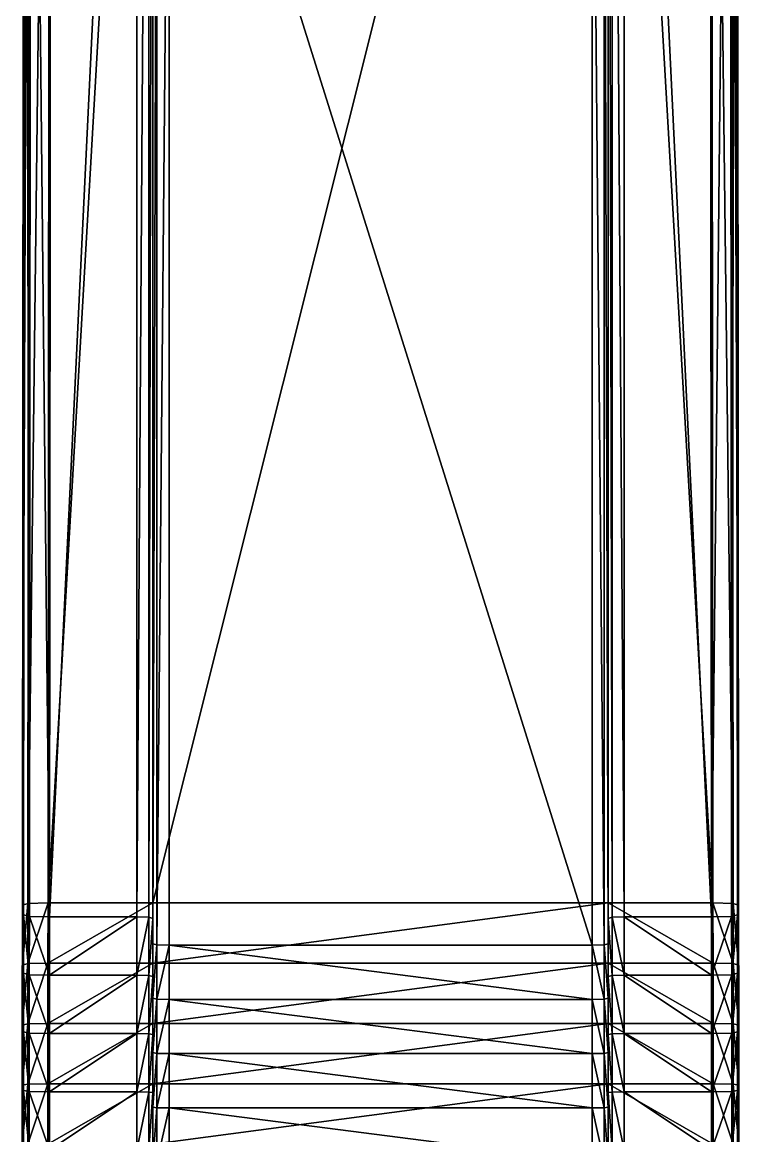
# Model space of a CAD drawing. Header units: metres. Extents: x -3624 to 1108, y -1406 to 909.
# Drawn here: x 1063.2 to 1107.5, y 771.6 to 840.5 of the extents above; entities that cross this region are included whole.
import ezdxf

# ---------------------------------------------------------------- set-up
doc = ezdxf.new("R2010")
doc.units = ezdxf.units.M

msp = doc.modelspace()

# ---------------------------------------------------------------- linework, layer by layer
for points in [[(1063.321, 904.349, 374.429), (1063.2, 785.897, 386.853), (1063.19, 771.043, 387.781)], [(1063.321, 904.349, 374.429), (1063.19, 771.043, 387.781), (1063.259, 774.42, 380.827)], [(1063.321, 904.349, 374.429), (1063.3, 900.581, 376.565), (1063.2, 785.897, 386.853)], [(1063.321, 904.349, 374.429), (1063.259, 774.42, 380.827), (1063.261, 778.05, 380.623)], [(1063.321, 904.349, 374.429), (1063.261, 778.05, 380.623), (1063.263, 781.677, 380.374)], [(1063.321, 904.349, 374.429), (1063.263, 781.677, 380.374), (1063.266, 785.295, 380.079)], [(1063.321, 904.349, 374.429), (1063.266, 785.295, 380.079), (1063.363, 897.858, 370.232)], [(1107.365, 897.858, 370.232), (1107.461, 785.295, 380.079), (1107.406, 904.349, 374.429)], [(1107.528, 785.897, 386.853), (1107.427, 900.581, 376.565), (1107.406, 904.349, 374.429)], [(1107.537, 771.043, 387.781), (1107.528, 785.897, 386.853), (1107.406, 904.349, 374.429)], [(1107.468, 774.42, 380.827), (1107.537, 771.043, 387.781), (1107.406, 904.349, 374.429)], [(1107.467, 778.05, 380.623), (1107.468, 774.42, 380.827), (1107.406, 904.349, 374.429)], [(1107.464, 781.677, 380.374), (1107.467, 778.05, 380.623), (1107.406, 904.349, 374.429)], [(1107.461, 785.295, 380.079), (1107.464, 781.677, 380.374), (1107.406, 904.349, 374.429)], [(1063.3, 900.581, 376.565), (1063.296, 898.278, 377.021), (1063.2, 785.897, 386.853)], [(1107.528, 785.897, 386.853), (1107.431, 898.278, 377.021), (1107.427, 900.581, 376.565)], [(1071.273, 899.025, 366.645), (1071.273, 898.999, 367.01), (1071.273, 785.077, 377.504)], [(1071.273, 899.025, 366.645), (1071.273, 785.077, 377.504), (1071.273, 508.727, 368.046)], [(1071.273, 874.83, 359.143), (1071.273, 899.025, 366.645), (1071.273, 508.727, 368.046)], [(1071.273, 898.999, 367.01), (1071.273, 898.898, 367.328), (1071.273, 785.077, 377.504)], [(1071.273, 898.898, 367.328), (1071.273, 898.731, 367.612), (1071.273, 785.077, 377.504)], [(1071.273, 898.731, 367.612), (1071.273, 898.509, 367.855), (1071.273, 785.077, 377.504)], [(1099.455, 785.077, 377.504), (1099.455, 898.999, 367.01), (1099.455, 899.025, 366.645)], [(1099.455, 508.727, 368.046), (1099.455, 785.077, 377.504), (1099.455, 899.025, 366.645)], [(1099.455, 508.727, 368.046), (1099.455, 899.025, 366.645), (1099.455, 874.83, 359.143)], [(1099.455, 785.077, 377.504), (1099.455, 898.898, 367.328), (1099.455, 898.999, 367.01)], [(1099.455, 785.077, 377.504), (1099.455, 898.731, 367.612), (1099.455, 898.898, 367.328)], [(1099.455, 785.077, 377.504), (1099.455, 898.509, 367.855), (1099.455, 898.731, 367.612)], [(1063.2, 785.897, 386.853), (1063.296, 898.278, 377.021), (1063.634, 898.455, 378.264)], [(1063.634, 898.455, 378.264), (1063.537, 786.003, 388.102), (1063.2, 785.897, 386.853)], [(1063.537, 786.003, 388.102), (1063.634, 898.455, 378.264), (1064.88, 898.504, 378.623)], [(1064.88, 898.504, 378.623), (1064.784, 786.032, 388.463), (1063.537, 786.003, 388.102)], [(1071.273, 898.504, 378.623), (1071.273, 786.032, 388.463), (1064.784, 786.032, 388.463)], [(1064.784, 786.032, 388.463), (1064.88, 898.504, 378.623), (1071.273, 898.504, 378.623)], [(1071.273, 898.509, 367.855), (1071.273, 898.24, 368.046), (1071.273, 785.077, 377.504)], [(1099.455, 898.504, 378.623), (1099.455, 786.032, 388.463), (1071.273, 786.032, 388.463)], [(1071.273, 786.032, 388.463), (1071.273, 898.504, 378.623), (1099.455, 898.504, 378.623)], [(1071.273, 898.24, 368.046), (1071.273, 897.933, 368.174), (1071.273, 785.077, 377.504)], [(1099.455, 785.077, 377.504), (1099.455, 898.24, 368.046), (1099.455, 898.509, 367.855)], [(1099.455, 898.504, 378.623), (1105.847, 898.504, 378.623), (1105.943, 786.032, 388.463)], [(1105.943, 786.032, 388.463), (1099.455, 786.032, 388.463), (1099.455, 898.504, 378.623)], [(1099.455, 785.077, 377.504), (1099.455, 897.933, 368.174), (1099.455, 898.24, 368.046)], [(1107.19, 786.003, 388.102), (1105.943, 786.032, 388.463), (1105.847, 898.504, 378.623)], [(1105.847, 898.504, 378.623), (1107.093, 898.455, 378.264), (1107.19, 786.003, 388.102)], [(1107.528, 785.897, 386.853), (1107.19, 786.003, 388.102), (1107.093, 898.455, 378.264)], [(1107.093, 898.455, 378.264), (1107.431, 898.278, 377.021), (1107.528, 785.897, 386.853)], [(1063.363, 897.858, 370.232), (1063.266, 785.295, 380.079), (1063.628, 785.19, 378.837)], [(1063.628, 785.19, 378.837), (1063.725, 897.682, 368.996), (1063.363, 897.858, 370.232)], [(1063.725, 897.682, 368.996), (1063.628, 785.19, 378.837), (1064.882, 785.161, 378.501)], [(1064.882, 785.161, 378.501), (1064.978, 897.632, 368.661), (1063.725, 897.682, 368.996)], [(1064.882, 785.161, 378.501), (1070.273, 785.161, 378.501), (1070.273, 897.632, 368.661)], [(1070.273, 897.632, 368.661), (1064.978, 897.632, 368.661), (1064.882, 785.161, 378.501)], [(1071.023, 897.617, 368.554), (1070.273, 897.632, 368.661), (1070.273, 785.161, 378.501)], [(1070.273, 785.161, 378.501), (1071.023, 785.14, 378.252), (1071.023, 897.617, 368.554)], [(1071.273, 897.571, 368.231), (1071.023, 897.617, 368.554), (1071.023, 785.14, 378.252)], [(1071.023, 785.14, 378.252), (1071.273, 785.077, 377.504), (1071.273, 897.571, 368.231)], [(1071.273, 897.933, 368.174), (1071.273, 897.571, 368.231), (1071.273, 785.077, 377.504)], [(1099.455, 785.077, 377.504), (1099.455, 897.571, 368.231), (1099.455, 897.933, 368.174)], [(1099.705, 785.14, 378.252), (1099.705, 897.617, 368.553), (1099.455, 897.571, 368.231)], [(1099.455, 897.571, 368.231), (1099.455, 785.077, 377.504), (1099.705, 785.14, 378.252)], [(1100.455, 785.161, 378.501), (1100.455, 897.632, 368.661), (1099.705, 897.617, 368.553)], [(1099.705, 897.617, 368.553), (1099.705, 785.14, 378.252), (1100.455, 785.161, 378.501)], [(1105.846, 785.161, 378.501), (1105.749, 897.632, 368.661), (1100.455, 897.632, 368.661)], [(1100.455, 897.632, 368.661), (1100.455, 785.161, 378.501), (1105.846, 785.161, 378.501)], [(1107.002, 897.682, 368.996), (1105.749, 897.632, 368.661), (1105.846, 785.161, 378.501)], [(1105.846, 785.161, 378.501), (1107.099, 785.19, 378.837), (1107.002, 897.682, 368.996)], [(1107.365, 897.858, 370.232), (1107.002, 897.682, 368.996), (1107.099, 785.19, 378.837)], [(1107.099, 785.19, 378.837), (1107.461, 785.295, 380.079), (1107.365, 897.858, 370.232)], [(1071.273, 874.009, 358.873), (1071.273, 874.83, 359.143), (1071.273, 508.727, 368.046)], [(1099.455, 508.727, 368.046), (1099.455, 874.83, 359.143), (1099.455, 874.009, 358.873)], [(1071.273, 873.226, 358.481), (1071.273, 874.009, 358.873), (1071.273, 508.727, 368.046)], [(1099.455, 508.727, 368.046), (1099.455, 874.009, 358.873), (1099.455, 873.226, 358.481)], [(1071.273, 872.523, 357.957), (1071.273, 873.226, 358.481), (1071.273, 508.727, 368.046)], [(1099.455, 763.264, 360.582), (1099.455, 508.727, 368.046), (1099.455, 873.226, 358.481)], [(1099.455, 766.642, 360.52), (1099.455, 763.264, 360.582), (1099.455, 873.226, 358.481)], [(1099.455, 766.642, 360.52), (1099.455, 873.226, 358.481), (1099.455, 872.523, 357.957)], [(1071.273, 766.642, 360.52), (1071.273, 871.913, 357.345), (1071.273, 872.523, 357.957)], [(1071.273, 766.642, 360.52), (1071.273, 872.523, 357.957), (1071.273, 508.727, 368.046)], [(1099.455, 766.642, 360.52), (1099.455, 872.523, 357.957), (1099.455, 871.913, 357.345)], [(1071.273, 770.019, 360.414), (1071.273, 871.403, 356.657), (1071.273, 871.913, 357.345)], [(1071.273, 766.642, 360.52), (1071.273, 770.019, 360.414), (1071.273, 871.913, 357.345)], [(1099.455, 766.642, 360.52), (1099.455, 871.913, 357.345), (1099.455, 871.403, 356.657)], [(1071.273, 773.394, 360.268), (1071.273, 870.999, 355.904), (1071.273, 871.403, 356.657)], [(1071.273, 770.019, 360.414), (1071.273, 773.394, 360.268), (1071.273, 871.403, 356.657)], [(1099.455, 770.019, 360.414), (1099.455, 766.642, 360.52), (1099.455, 871.403, 356.657)], [(1099.455, 770.019, 360.414), (1099.455, 871.403, 356.657), (1099.455, 870.999, 355.904)], [(1071.273, 773.394, 360.268), (1071.273, 870.71, 355.098), (1071.273, 870.999, 355.904)], [(1071.273, 776.767, 360.078), (1071.273, 870.538, 354.251), (1071.273, 870.71, 355.098)], [(1071.273, 773.394, 360.268), (1071.273, 776.767, 360.078), (1071.273, 870.71, 355.098)], [(1071.273, 780.137, 359.848), (1071.273, 870.491, 353.411), (1071.273, 870.538, 354.251)], [(1071.273, 776.767, 360.078), (1071.273, 780.137, 359.848), (1071.273, 870.538, 354.251)], [(1071.273, 783.502, 359.574), (1071.273, 866.953, 352.274), (1071.273, 870.491, 353.411)], [(1071.273, 780.137, 359.848), (1071.273, 783.502, 359.574), (1071.273, 870.491, 353.411)], [(1099.455, 773.394, 360.268), (1099.455, 770.019, 360.414), (1099.455, 870.999, 355.904)], [(1099.455, 773.394, 360.268), (1099.455, 870.999, 355.904), (1099.455, 870.71, 355.098)], [(1099.455, 773.394, 360.268), (1099.455, 870.71, 355.098), (1099.455, 870.538, 354.251)], [(1099.455, 776.767, 360.078), (1099.455, 773.394, 360.268), (1099.455, 870.538, 354.251)], [(1099.455, 870.491, 353.411), (1099.455, 776.767, 360.078), (1099.455, 870.538, 354.251)], [(1099.455, 870.491, 353.411), (1099.455, 866.953, 352.274), (1099.455, 783.502, 359.574)], [(1099.455, 870.491, 353.411), (1099.455, 783.502, 359.574), (1099.455, 780.137, 359.848)], [(1099.455, 870.491, 353.411), (1099.455, 780.137, 359.848), (1099.455, 776.767, 360.078)], [(1071.523, 866.847, 351.53), (1071.273, 866.953, 352.274), (1071.273, 783.502, 359.574)], [(1071.273, 783.502, 359.574), (1071.523, 783.439, 358.827), (1071.523, 866.847, 351.53)], [(1072.273, 866.812, 351.282), (1071.523, 866.847, 351.53), (1071.523, 783.439, 358.827)], [(1071.523, 783.439, 358.827), (1072.273, 783.418, 358.578), (1072.273, 866.812, 351.282)], [(1098.455, 783.418, 358.578), (1098.455, 866.812, 351.282), (1072.273, 866.812, 351.282)], [(1072.273, 866.812, 351.282), (1072.273, 783.418, 358.578), (1098.455, 783.418, 358.578)], [(1099.205, 783.439, 358.827), (1099.205, 866.847, 351.53), (1098.455, 866.812, 351.282)], [(1098.455, 866.812, 351.282), (1098.455, 783.418, 358.578), (1099.205, 783.439, 358.827)], [(1099.455, 783.502, 359.574), (1099.455, 866.953, 352.274), (1099.205, 866.847, 351.53)], [(1099.205, 866.847, 351.53), (1099.205, 783.439, 358.827), (1099.455, 783.502, 359.574)], [(1063.2, 785.897, 386.853), (1063.194, 778.473, 387.41), (1063.19, 771.043, 387.781)], [(1063.2, 785.897, 386.853), (1063.196, 782.185, 387.155), (1063.194, 778.473, 387.41)], [(1063.196, 782.185, 387.155), (1063.2, 785.897, 386.853), (1063.537, 786.003, 388.102)], [(1063.537, 786.003, 388.102), (1063.534, 782.278, 388.405), (1063.196, 782.185, 387.155)], [(1063.534, 782.278, 388.405), (1063.537, 786.003, 388.102), (1064.784, 786.032, 388.463)], [(1064.784, 786.032, 388.463), (1064.781, 782.304, 388.766), (1063.534, 782.278, 388.405)], [(1071.273, 786.032, 388.463), (1071.273, 782.304, 388.766), (1064.781, 782.304, 388.766)], [(1064.781, 782.304, 388.766), (1064.784, 786.032, 388.463), (1071.273, 786.032, 388.463)], [(1099.455, 786.032, 388.463), (1099.455, 782.304, 388.766), (1071.273, 782.304, 388.766)], [(1071.273, 782.304, 388.766), (1071.273, 786.032, 388.463), (1099.455, 786.032, 388.463)], [(1099.455, 786.032, 388.463), (1105.943, 786.032, 388.463), (1105.946, 782.304, 388.766)], [(1105.946, 782.304, 388.766), (1099.455, 782.304, 388.766), (1099.455, 786.032, 388.463)], [(1107.193, 782.278, 388.405), (1105.946, 782.304, 388.766), (1105.943, 786.032, 388.463)], [(1105.943, 786.032, 388.463), (1107.19, 786.003, 388.102), (1107.193, 782.278, 388.405)], [(1107.531, 782.185, 387.155), (1107.193, 782.278, 388.405), (1107.19, 786.003, 388.102)], [(1107.19, 786.003, 388.102), (1107.528, 785.897, 386.853), (1107.531, 782.185, 387.155)], [(1107.533, 778.473, 387.41), (1107.531, 782.185, 387.155), (1107.528, 785.897, 386.853)], [(1107.537, 771.043, 387.781), (1107.533, 778.473, 387.41), (1107.528, 785.897, 386.853)], [(1063.266, 785.295, 380.079), (1063.263, 781.677, 380.374), (1063.625, 781.583, 379.131)], [(1063.625, 781.583, 379.131), (1063.628, 785.19, 378.837), (1063.266, 785.295, 380.079)], [(1063.628, 785.19, 378.837), (1063.625, 781.583, 379.131), (1064.879, 781.557, 378.794)], [(1064.879, 781.557, 378.794), (1064.882, 785.161, 378.501), (1063.628, 785.19, 378.837)], [(1064.879, 781.557, 378.794), (1070.273, 781.557, 378.794), (1070.273, 785.161, 378.501)], [(1070.273, 785.161, 378.501), (1064.882, 785.161, 378.501), (1064.879, 781.557, 378.794)], [(1071.023, 785.14, 378.252), (1070.273, 785.161, 378.501), (1070.273, 781.557, 378.794)], [(1070.273, 781.557, 378.794), (1071.023, 781.538, 378.544), (1071.023, 785.14, 378.252)], [(1071.273, 785.077, 377.504), (1071.023, 785.14, 378.252), (1071.023, 781.538, 378.544)], [(1071.023, 781.538, 378.544), (1071.273, 781.482, 377.797), (1071.273, 785.077, 377.504)], [(1071.273, 785.077, 377.504), (1071.273, 781.482, 377.797), (1071.273, 777.888, 378.044)], [(1071.273, 785.077, 377.504), (1071.273, 777.888, 378.044), (1071.273, 770.692, 378.403)], [(1071.273, 785.077, 377.504), (1071.273, 770.692, 378.403), (1071.273, 647.085, 378.605)], [(1071.273, 785.077, 377.504), (1071.273, 647.085, 378.605), (1071.273, 509.396, 368.231)], [(1071.273, 785.077, 377.504), (1071.273, 509.396, 368.231), (1071.273, 509.035, 368.174)], [(1071.273, 785.077, 377.504), (1071.273, 509.035, 368.174), (1071.273, 508.727, 368.046)], [(1099.705, 781.538, 378.544), (1099.705, 785.14, 378.252), (1099.455, 785.077, 377.504)], [(1099.455, 777.888, 378.044), (1099.455, 781.482, 377.797), (1099.455, 785.077, 377.504)], [(1099.455, 770.692, 378.403), (1099.455, 777.888, 378.044), (1099.455, 785.077, 377.504)], [(1099.455, 647.085, 378.605), (1099.455, 770.692, 378.403), (1099.455, 785.077, 377.504)], [(1099.455, 509.396, 368.231), (1099.455, 647.085, 378.605), (1099.455, 785.077, 377.504)], [(1099.455, 509.035, 368.174), (1099.455, 509.396, 368.231), (1099.455, 785.077, 377.504)], [(1099.455, 508.727, 368.046), (1099.455, 509.035, 368.174), (1099.455, 785.077, 377.504)], [(1099.455, 785.077, 377.504), (1099.455, 781.482, 377.797), (1099.705, 781.538, 378.544)], [(1100.455, 781.557, 378.794), (1100.455, 785.161, 378.501), (1099.705, 785.14, 378.252)], [(1099.705, 785.14, 378.252), (1099.705, 781.538, 378.544), (1100.455, 781.557, 378.794)], [(1105.848, 781.557, 378.794), (1105.846, 785.161, 378.501), (1100.455, 785.161, 378.501)], [(1100.455, 785.161, 378.501), (1100.455, 781.557, 378.794), (1105.848, 781.557, 378.794)], [(1107.099, 785.19, 378.837), (1105.846, 785.161, 378.501), (1105.848, 781.557, 378.794)], [(1105.848, 781.557, 378.794), (1107.102, 781.583, 379.13), (1107.099, 785.19, 378.837)], [(1107.461, 785.295, 380.079), (1107.099, 785.19, 378.837), (1107.102, 781.583, 379.13)], [(1107.102, 781.583, 379.13), (1107.464, 781.677, 380.374), (1107.461, 785.295, 380.079)], [(1071.523, 783.439, 358.827), (1071.273, 783.502, 359.574), (1071.273, 780.137, 359.848)], [(1071.273, 780.137, 359.848), (1071.523, 780.081, 359.1), (1071.523, 783.439, 358.827)], [(1072.273, 783.418, 358.578), (1071.523, 783.439, 358.827), (1071.523, 780.081, 359.1)], [(1071.523, 780.081, 359.1), (1072.273, 780.062, 358.851), (1072.273, 783.418, 358.578)], [(1098.455, 780.062, 358.851), (1098.455, 783.418, 358.578), (1072.273, 783.418, 358.578)], [(1072.273, 783.418, 358.578), (1072.273, 780.062, 358.851), (1098.455, 780.062, 358.851)], [(1099.205, 780.081, 359.1), (1099.205, 783.439, 358.827), (1098.455, 783.418, 358.578)], [(1098.455, 783.418, 358.578), (1098.455, 780.062, 358.851), (1099.205, 780.081, 359.1)], [(1099.455, 780.137, 359.848), (1099.455, 783.502, 359.574), (1099.205, 783.439, 358.827)], [(1099.205, 783.439, 358.827), (1099.205, 780.081, 359.1), (1099.455, 780.137, 359.848)], [(1063.194, 778.473, 387.41), (1063.196, 782.185, 387.155), (1063.534, 782.278, 388.405)], [(1063.534, 782.278, 388.405), (1063.532, 778.551, 388.661), (1063.194, 778.473, 387.41)], [(1063.532, 778.551, 388.661), (1063.534, 782.278, 388.405), (1064.781, 782.304, 388.766)], [(1064.781, 782.304, 388.766), (1064.778, 778.573, 389.022), (1063.532, 778.551, 388.661)], [(1071.273, 782.304, 388.766), (1071.273, 778.573, 389.022), (1064.778, 778.573, 389.022)], [(1064.778, 778.573, 389.022), (1064.781, 782.304, 388.766), (1071.273, 782.304, 388.766)], [(1099.455, 782.304, 388.766), (1099.455, 778.573, 389.022), (1071.273, 778.573, 389.022)], [(1071.273, 778.573, 389.022), (1071.273, 782.304, 388.766), (1099.455, 782.304, 388.766)], [(1099.455, 782.304, 388.766), (1105.946, 782.304, 388.766), (1105.949, 778.573, 389.022)], [(1105.949, 778.573, 389.022), (1099.455, 778.573, 389.022), (1099.455, 782.304, 388.766)], [(1107.195, 778.551, 388.661), (1105.949, 778.573, 389.022), (1105.946, 782.304, 388.766)], [(1105.946, 782.304, 388.766), (1107.193, 782.278, 388.405), (1107.195, 778.551, 388.661)], [(1107.533, 778.473, 387.41), (1107.195, 778.551, 388.661), (1107.193, 782.278, 388.405)], [(1107.193, 782.278, 388.405), (1107.531, 782.185, 387.155), (1107.533, 778.473, 387.41)], [(1063.263, 781.677, 380.374), (1063.261, 778.05, 380.623), (1063.623, 777.972, 379.379)], [(1063.623, 777.972, 379.379), (1063.625, 781.583, 379.131), (1063.263, 781.677, 380.374)], [(1063.625, 781.583, 379.131), (1063.623, 777.972, 379.379), (1064.876, 777.95, 379.042)], [(1064.876, 777.95, 379.042), (1064.879, 781.557, 378.794), (1063.625, 781.583, 379.131)], [(1064.876, 777.95, 379.042), (1070.273, 777.95, 379.042), (1070.273, 781.557, 378.794)], [(1070.273, 781.557, 378.794), (1064.879, 781.557, 378.794), (1064.876, 777.95, 379.042)], [(1071.023, 781.538, 378.544), (1070.273, 781.557, 378.794), (1070.273, 777.95, 379.042)], [(1070.273, 777.95, 379.042), (1071.023, 777.935, 378.792), (1071.023, 781.538, 378.544)], [(1071.273, 781.482, 377.797), (1071.023, 781.538, 378.544), (1071.023, 777.935, 378.792)], [(1099.705, 777.935, 378.792), (1099.705, 781.538, 378.544), (1099.455, 781.482, 377.797)], [(1100.455, 777.95, 379.042), (1100.455, 781.557, 378.794), (1099.705, 781.538, 378.544)], [(1099.705, 781.538, 378.544), (1099.705, 777.935, 378.792), (1100.455, 777.95, 379.042)], [(1105.851, 777.95, 379.042), (1105.848, 781.557, 378.794), (1100.455, 781.557, 378.794)], [(1100.455, 781.557, 378.794), (1100.455, 777.95, 379.042), (1105.851, 777.95, 379.042)], [(1107.102, 781.583, 379.13), (1105.848, 781.557, 378.794), (1105.851, 777.95, 379.042)], [(1105.851, 777.95, 379.042), (1107.104, 777.972, 379.379), (1107.102, 781.583, 379.13)], [(1107.464, 781.677, 380.374), (1107.102, 781.583, 379.13), (1107.104, 777.972, 379.379)], [(1107.104, 777.972, 379.379), (1107.467, 778.05, 380.623), (1107.464, 781.677, 380.374)], [(1071.023, 777.935, 378.792), (1071.273, 777.888, 378.044), (1071.273, 781.482, 377.797)], [(1099.455, 781.482, 377.797), (1099.455, 777.888, 378.044), (1099.705, 777.935, 378.792)], [(1071.523, 780.081, 359.1), (1071.273, 780.137, 359.848), (1071.273, 776.767, 360.078)], [(1071.273, 776.767, 360.078), (1071.523, 776.72, 359.33), (1071.523, 780.081, 359.1)], [(1072.273, 780.062, 358.851), (1071.523, 780.081, 359.1), (1071.523, 776.72, 359.33)], [(1071.523, 776.72, 359.33), (1072.273, 776.704, 359.08), (1072.273, 780.062, 358.851)], [(1098.455, 776.704, 359.08), (1098.455, 780.062, 358.851), (1072.273, 780.062, 358.851)], [(1072.273, 780.062, 358.851), (1072.273, 776.704, 359.08), (1098.455, 776.704, 359.08)], [(1099.205, 776.72, 359.33), (1099.205, 780.081, 359.1), (1098.455, 780.062, 358.851)], [(1098.455, 780.062, 358.851), (1098.455, 776.704, 359.08), (1099.205, 776.72, 359.33)], [(1099.455, 776.767, 360.078), (1099.455, 780.137, 359.848), (1099.205, 780.081, 359.1)], [(1099.205, 780.081, 359.1), (1099.205, 776.72, 359.33), (1099.455, 776.767, 360.078)], [(1063.194, 778.473, 387.41), (1063.192, 774.759, 387.619), (1063.19, 771.043, 387.781)], [(1063.192, 774.759, 387.619), (1063.194, 778.473, 387.41), (1063.532, 778.551, 388.661)], [(1063.532, 778.551, 388.661), (1063.53, 774.822, 388.87), (1063.192, 774.759, 387.619)], [(1063.53, 774.822, 388.87), (1063.532, 778.551, 388.661), (1064.778, 778.573, 389.022)], [(1064.778, 778.573, 389.022), (1064.776, 774.839, 389.232), (1063.53, 774.822, 388.87)], [(1071.273, 778.573, 389.022), (1071.273, 774.839, 389.232), (1064.776, 774.839, 389.232)], [(1064.776, 774.839, 389.232), (1064.778, 778.573, 389.022), (1071.273, 778.573, 389.022)], [(1099.455, 778.573, 389.022), (1099.455, 774.839, 389.232), (1071.273, 774.839, 389.232)], [(1071.273, 774.839, 389.232), (1071.273, 778.573, 389.022), (1099.455, 778.573, 389.022)], [(1099.455, 778.573, 389.022), (1105.949, 778.573, 389.022), (1105.951, 774.839, 389.232)], [(1105.951, 774.839, 389.232), (1099.455, 774.839, 389.232), (1099.455, 778.573, 389.022)], [(1107.197, 774.822, 388.87), (1105.951, 774.839, 389.232), (1105.949, 778.573, 389.022)], [(1105.949, 778.573, 389.022), (1107.195, 778.551, 388.661), (1107.197, 774.822, 388.87)], [(1107.535, 774.759, 387.619), (1107.197, 774.822, 388.87), (1107.195, 778.551, 388.661)], [(1107.195, 778.551, 388.661), (1107.533, 778.473, 387.41), (1107.535, 774.759, 387.619)], [(1107.537, 771.043, 387.781), (1107.535, 774.759, 387.619), (1107.533, 778.473, 387.41)], [(1063.261, 778.05, 380.623), (1063.259, 774.42, 380.827), (1063.621, 774.358, 379.582)], [(1063.621, 774.358, 379.582), (1063.623, 777.972, 379.379), (1063.261, 778.05, 380.623)], [(1063.623, 777.972, 379.379), (1063.621, 774.358, 379.582), (1064.874, 774.341, 379.244)], [(1064.874, 774.341, 379.244), (1064.876, 777.95, 379.042), (1063.623, 777.972, 379.379)], [(1064.874, 774.341, 379.244), (1070.273, 774.341, 379.244), (1070.273, 777.95, 379.042)], [(1070.273, 777.95, 379.042), (1064.876, 777.95, 379.042), (1064.874, 774.341, 379.244)], [(1071.023, 777.935, 378.792), (1070.273, 777.95, 379.042), (1070.273, 774.341, 379.244)], [(1070.273, 774.341, 379.244), (1071.023, 774.328, 378.995), (1071.023, 777.935, 378.792)], [(1071.273, 777.888, 378.044), (1071.023, 777.935, 378.792), (1071.023, 774.328, 378.995)], [(1071.023, 774.328, 378.995), (1071.273, 774.291, 378.246), (1071.273, 777.888, 378.044)], [(1071.273, 777.888, 378.044), (1071.273, 774.291, 378.246), (1071.273, 770.692, 378.403)], [(1099.705, 774.328, 378.995), (1099.705, 777.935, 378.792), (1099.455, 777.888, 378.044)], [(1099.455, 770.692, 378.403), (1099.455, 774.291, 378.246), (1099.455, 777.888, 378.044)], [(1099.455, 777.888, 378.044), (1099.455, 774.291, 378.246), (1099.705, 774.328, 378.995)], [(1100.455, 774.341, 379.244), (1100.455, 777.95, 379.042), (1099.705, 777.935, 378.792)], [(1099.705, 777.935, 378.792), (1099.705, 774.328, 378.995), (1100.455, 774.341, 379.244)], [(1105.853, 774.341, 379.244), (1105.851, 777.95, 379.042), (1100.455, 777.95, 379.042)], [(1100.455, 777.95, 379.042), (1100.455, 774.341, 379.244), (1105.853, 774.341, 379.244)], [(1107.104, 777.972, 379.379), (1105.851, 777.95, 379.042), (1105.853, 774.341, 379.244)], [(1105.853, 774.341, 379.244), (1107.106, 774.358, 379.582), (1107.104, 777.972, 379.379)], [(1107.467, 778.05, 380.623), (1107.104, 777.972, 379.379), (1107.106, 774.358, 379.582)], [(1107.106, 774.358, 379.582), (1107.468, 774.42, 380.827), (1107.467, 778.05, 380.623)], [(1071.523, 776.72, 359.33), (1071.273, 776.767, 360.078), (1071.273, 773.394, 360.268)], [(1071.273, 773.394, 360.268), (1071.523, 773.356, 359.519), (1071.523, 776.72, 359.33)], [(1072.273, 776.704, 359.08), (1071.523, 776.72, 359.33), (1071.523, 773.356, 359.519)], [(1099.205, 773.356, 359.519), (1099.205, 776.72, 359.33), (1098.455, 776.704, 359.08)], [(1099.455, 773.394, 360.268), (1099.455, 776.767, 360.078), (1099.205, 776.72, 359.33)], [(1099.205, 776.72, 359.33), (1099.205, 773.356, 359.519), (1099.455, 773.394, 360.268)], [(1071.523, 773.356, 359.519), (1072.273, 773.344, 359.269), (1072.273, 776.704, 359.08)], [(1098.455, 773.344, 359.269), (1098.455, 776.704, 359.08), (1072.273, 776.704, 359.08)], [(1072.273, 776.704, 359.08), (1072.273, 773.344, 359.269), (1098.455, 773.344, 359.269)], [(1098.455, 776.704, 359.08), (1098.455, 773.344, 359.269), (1099.205, 773.356, 359.519)], [(1063.19, 771.043, 387.781), (1063.192, 774.759, 387.619), (1063.53, 774.822, 388.87)], [(1063.53, 774.822, 388.87), (1063.528, 771.09, 389.033), (1063.19, 771.043, 387.781)], [(1063.528, 771.09, 389.033), (1063.53, 774.822, 388.87), (1064.776, 774.839, 389.232)], [(1064.776, 774.839, 389.232), (1064.775, 771.103, 389.395), (1063.528, 771.09, 389.033)], [(1071.273, 774.839, 389.232), (1071.273, 771.103, 389.395), (1064.775, 771.103, 389.395)], [(1064.775, 771.103, 389.395), (1064.776, 774.839, 389.232), (1071.273, 774.839, 389.232)], [(1099.455, 774.839, 389.232), (1099.455, 771.103, 389.395), (1071.273, 771.103, 389.395)], [(1071.273, 771.103, 389.395), (1071.273, 774.839, 389.232), (1099.455, 774.839, 389.232)], [(1099.455, 774.839, 389.232), (1105.951, 774.839, 389.232), (1105.952, 771.103, 389.395)], [(1105.952, 771.103, 389.395), (1099.455, 771.103, 389.395), (1099.455, 774.839, 389.232)], [(1107.199, 771.09, 389.033), (1105.952, 771.103, 389.395), (1105.951, 774.839, 389.232)], [(1105.951, 774.839, 389.232), (1107.197, 774.822, 388.87), (1107.199, 771.09, 389.033)], [(1107.537, 771.043, 387.781), (1107.199, 771.09, 389.033), (1107.197, 774.822, 388.87)], [(1107.197, 774.822, 388.87), (1107.535, 774.759, 387.619), (1107.537, 771.043, 387.781)], [(1063.19, 771.043, 387.781), (1063.257, 770.789, 380.985), (1063.259, 774.42, 380.827)], [(1063.259, 774.42, 380.827), (1063.257, 770.789, 380.985), (1063.619, 770.742, 379.739)], [(1063.619, 770.742, 379.739), (1063.621, 774.358, 379.582), (1063.259, 774.42, 380.827)], [(1063.621, 774.358, 379.582), (1063.619, 770.742, 379.739), (1064.873, 770.729, 379.402)], [(1064.873, 770.729, 379.402), (1064.874, 774.341, 379.244), (1063.621, 774.358, 379.582)], [(1064.873, 770.729, 379.402), (1070.273, 770.729, 379.402), (1070.273, 774.341, 379.244)], [(1070.273, 774.341, 379.244), (1064.874, 774.341, 379.244), (1064.873, 770.729, 379.402)], [(1071.023, 774.328, 378.995), (1070.273, 774.341, 379.244), (1070.273, 770.729, 379.402)], [(1070.273, 770.729, 379.402), (1071.023, 770.72, 379.152), (1071.023, 774.328, 378.995)], [(1071.273, 774.291, 378.246), (1071.023, 774.328, 378.995), (1071.023, 770.72, 379.152)], [(1071.023, 770.72, 379.152), (1071.273, 770.692, 378.403), (1071.273, 774.291, 378.246)], [(1099.705, 770.72, 379.152), (1099.705, 774.328, 378.995), (1099.455, 774.291, 378.246)], [(1099.455, 774.291, 378.246), (1099.455, 770.692, 378.403), (1099.705, 770.72, 379.152)], [(1100.455, 770.729, 379.402), (1100.455, 774.341, 379.244), (1099.705, 774.328, 378.995)], [(1099.705, 774.328, 378.995), (1099.705, 770.72, 379.152), (1100.455, 770.729, 379.402)], [(1105.854, 770.729, 379.402), (1105.853, 774.341, 379.244), (1100.455, 774.341, 379.244)], [(1100.455, 774.341, 379.244), (1100.455, 770.729, 379.402), (1105.854, 770.729, 379.402)], [(1107.106, 774.358, 379.582), (1105.853, 774.341, 379.244), (1105.854, 770.729, 379.402)], [(1105.854, 770.729, 379.402), (1107.108, 770.742, 379.739), (1107.106, 774.358, 379.582)], [(1107.468, 774.42, 380.827), (1107.106, 774.358, 379.582), (1107.108, 770.742, 379.739)], [(1107.108, 770.742, 379.739), (1107.47, 770.789, 380.985), (1107.468, 774.42, 380.827)], [(1107.468, 774.42, 380.827), (1107.47, 770.789, 380.985), (1107.537, 771.043, 387.781)], [(1071.523, 773.356, 359.519), (1071.273, 773.394, 360.268), (1071.273, 770.019, 360.414)], [(1071.273, 770.019, 360.414), (1071.523, 769.991, 359.665), (1071.523, 773.356, 359.519)], [(1072.273, 773.344, 359.269), (1071.523, 773.356, 359.519), (1071.523, 769.991, 359.665)], [(1071.523, 769.991, 359.665), (1072.273, 769.981, 359.415), (1072.273, 773.344, 359.269)], [(1098.455, 769.981, 359.415), (1098.455, 773.344, 359.269), (1072.273, 773.344, 359.269)], [(1072.273, 773.344, 359.269), (1072.273, 769.981, 359.415), (1098.455, 769.981, 359.415)], [(1099.205, 769.991, 359.665), (1099.205, 773.356, 359.519), (1098.455, 773.344, 359.269)], [(1098.455, 773.344, 359.269), (1098.455, 769.981, 359.415), (1099.205, 769.991, 359.665)], [(1099.455, 770.019, 360.414), (1099.455, 773.394, 360.268), (1099.205, 773.356, 359.519)], [(1099.205, 773.356, 359.519), (1099.205, 769.991, 359.665), (1099.455, 770.019, 360.414)]]:
    msp.add_3dface(points)

doc.saveas('drawing.dxf')
